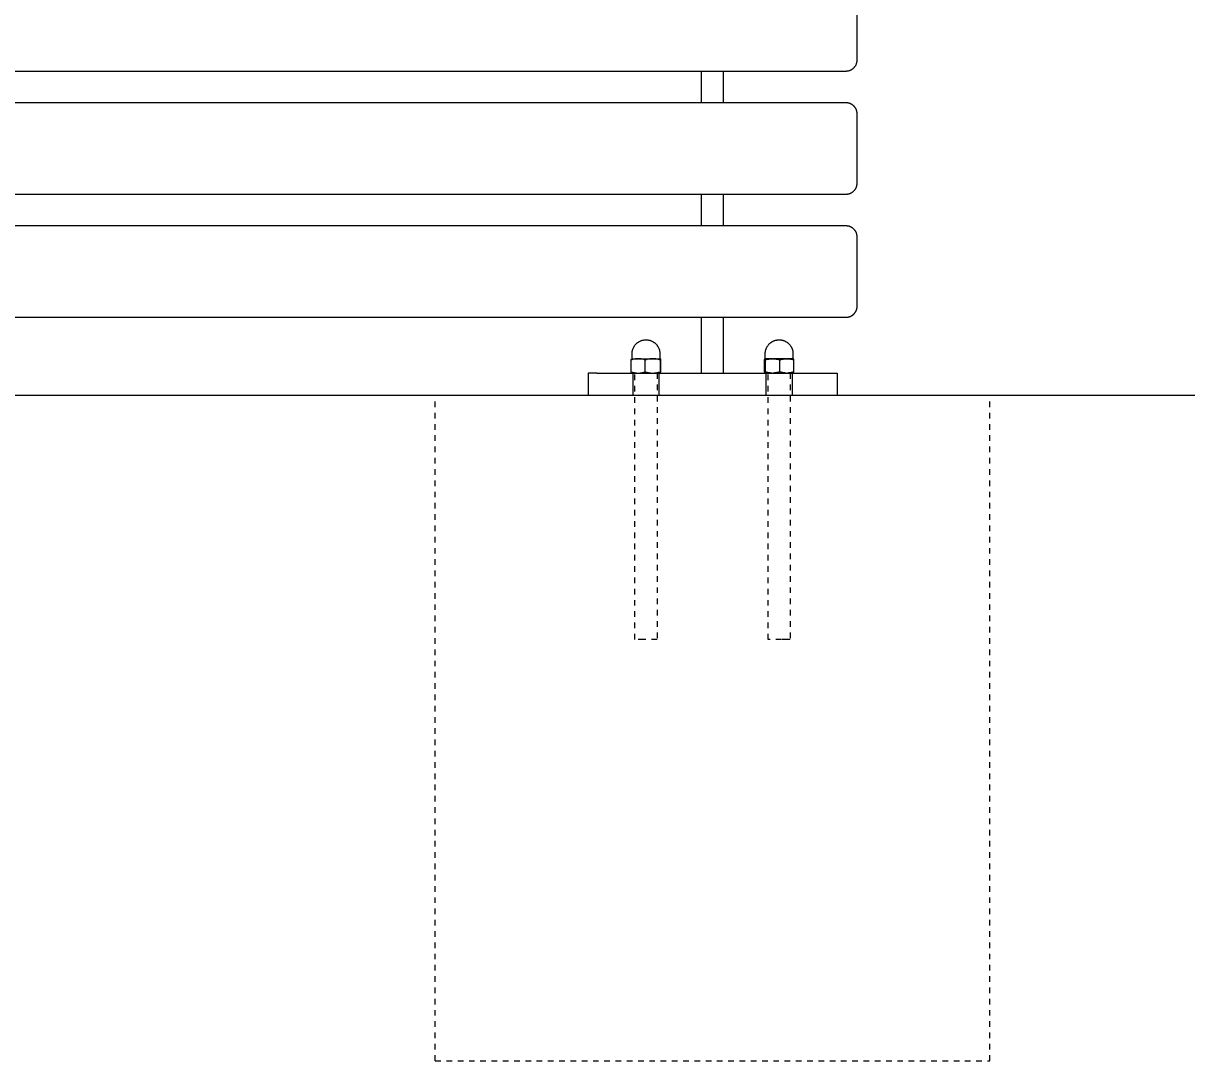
# Model space of a CAD drawing. Header units: inches. Extents: x 1 to 179, y 2 to 121.
# Drawn here: x 67.72 to 88.36, y 91.59 to 110 of the extents above; entities that cross this region are included whole.
import ezdxf

# ---------------------------------------------------------------- set-up
doc = ezdxf.new("R2010")
doc.units = ezdxf.units.IN
doc.linetypes.add('HIDDEN', pattern=[1.905, 1.27, -0.635])
for name, color, linetype, lineweight in [('ZANO_R', 7, 'Continuous', 0), ('ZANO_R_przerywana', 250, 'HIDDEN', 0), ('ZANO_W', 1, 'Continuous', 0)]:
    doc.layers.add(name, color=color, linetype=linetype, lineweight=lineweight)
doc.styles.get("Standard").update_dxf_attribs({"font": 'arial.ttf'})
doc.dimstyles.new('amerykanie', dxfattribs={"dimtxt": 50, "dimasz": 50, "dimexe": 0.5, "dimexo": 0.5, "dimgap": 1, "dimtad": 1, "dimdec": 0, "dimzin": 0, "dimlunit": 5, "dimtxsty": 'Standard', "dimcen": 0.09, "dimclrd": 1, "dimclre": 1, "dimclrt": 1, "dimazin": 0, "dimtfac": 1, "dimtdec": 0, "dimtmove": 0, "dimatfit": 3, "dimfxl": 1, "dimtzin": 0, "dimarcsym": 1})

# ---------------------------------------------------------------- blocks, each defined once
blk = doc.blocks.new('*D413')
at = {"layer": 'ZANO_W', "color": 1, "lineweight": -2}
blk.add_line((152.675, 106.534), (152.91, 108.289), dxfattribs=at)
blk.add_arc((152.254, 103.397), 4.436, 12.9441, 69.4139, dxfattribs=at)
at = {"layer": 'ZANO_W', "color": 1}
for points in [[(153.854, 107.711), (153.773, 107.388), (152.844, 107.793)], [(156.411, 104.372), (156.742, 104.409), (156.689, 103.397)]]:
    blk.add_solid(points, dxfattribs=at)
at = {"layer": 'ZANO_W', "color": 1, "insert": (157.019, 108.634), "char_height": 1.625, "attachment_point": 5}
blk.add_mtext("82%%d21'", dxfattribs=at)

msp = doc.modelspace()

# ---------------------------------------------------------------- linework, layer by layer
at = {"layer": 'ZANO_R'}
for p, q in [((82.50481, 110.43501), (82.50481, 109.34244)), ((82.45183, 109.20808), (82.44716, 109.20325)), ((82.45633, 109.21307), (82.45183, 109.20808)), ((82.46066, 109.21821), (82.45633, 109.21307)), ((82.46481, 109.2235), (82.46066, 109.21821)), ((82.46878, 109.22892), (82.46481, 109.2235)), ((82.47257, 109.23448), (82.46878, 109.22892)), ((82.47616, 109.24016), (82.47257, 109.23448)), ((82.47955, 109.24596), (82.47616, 109.24016)), ((82.48274, 109.25188), (82.47955, 109.24596)), ((82.48573, 109.2579), (82.48274, 109.25188)), ((82.48852, 109.26402), (82.48573, 109.2579)), ((82.49109, 109.27023), (82.48852, 109.26402)), ((82.49345, 109.27652), (82.49109, 109.27023)), ((82.49559, 109.28289), (82.49345, 109.27652)), ((82.49751, 109.28933), (82.49559, 109.28289)), ((82.49922, 109.29584), (82.49751, 109.28933)), ((82.5007, 109.30239), (82.49922, 109.29584)), ((82.50195, 109.309), (82.5007, 109.30239)), ((82.50298, 109.31564), (82.50195, 109.309)), ((82.50378, 109.32231), (82.50298, 109.31564)), ((82.50435, 109.32901), (82.50378, 109.32231)), ((82.5047, 109.33572), (82.50435, 109.32901)), ((82.50481, 109.34244), (82.5047, 109.33572)), ((82.30796, 109.14559), (11.83556, 109.14559)), ((79.74891, 108.59332), (79.74891, 109.14559)), ((80.14261, 108.59332), (80.14261, 109.14559)), ((82.31468, 109.14571), (82.30796, 109.14559)), ((82.3214, 109.14605), (82.31468, 109.14571)), ((82.32809, 109.14662), (82.3214, 109.14605)), ((82.33477, 109.14743), (82.32809, 109.14662)), ((82.34141, 109.14846), (82.33477, 109.14743)), ((82.34801, 109.14971), (82.34141, 109.14846)), ((82.35457, 109.15119), (82.34801, 109.14971)), ((82.36107, 109.15289), (82.35457, 109.15119)), ((82.36751, 109.15482), (82.36107, 109.15289)), ((82.37388, 109.15696), (82.36751, 109.15482)), ((82.38018, 109.15932), (82.37388, 109.15696)), ((82.38639, 109.16189), (82.38018, 109.15932)), ((82.39251, 109.16467), (82.38639, 109.16189)), ((82.39853, 109.16766), (82.39251, 109.16467)), ((82.40444, 109.17086), (82.39853, 109.16766)), ((82.41024, 109.17425), (82.40444, 109.17086)), ((82.41593, 109.17784), (82.41024, 109.17425)), ((82.42148, 109.18162), (82.41593, 109.17784)), ((82.42691, 109.18559), (82.42148, 109.18162)), ((82.43219, 109.18974), (82.42691, 109.18559)), ((82.43733, 109.19407), (82.43219, 109.18974)), ((82.44232, 109.19858), (82.43733, 109.19407)), ((82.44716, 109.20325), (82.44232, 109.19858)), ((11.83556, 108.59332), (82.30796, 108.59332)), ((82.30796, 108.59332), (82.31468, 108.5932)), ((82.31468, 108.5932), (82.3214, 108.59286)), ((82.3214, 108.59286), (82.32809, 108.59228)), ((82.32809, 108.59228), (82.33477, 108.59148)), ((82.33477, 108.59148), (82.34141, 108.59045)), ((82.34141, 108.59045), (82.34801, 108.5892)), ((82.34801, 108.5892), (82.35457, 108.58772)), ((82.35457, 108.58772), (82.36107, 108.58602)), ((82.36107, 108.58602), (82.36751, 108.58409)), ((82.36751, 108.58409), (82.37388, 108.58195)), ((82.37388, 108.58195), (82.38018, 108.57959)), ((82.38018, 108.57959), (82.38639, 108.57702)), ((82.38639, 108.57702), (82.39251, 108.57424)), ((82.39251, 108.57424), (82.39853, 108.57125)), ((82.39853, 108.57125), (82.40444, 108.56805)), ((82.40444, 108.56805), (82.41024, 108.56466)), ((82.41024, 108.56466), (82.41593, 108.56107)), ((82.41593, 108.56107), (82.42148, 108.55729)), ((82.42148, 108.55729), (82.42691, 108.55332)), ((82.42691, 108.55332), (82.43219, 108.54917)), ((82.43219, 108.54917), (82.43733, 108.54483)), ((82.43733, 108.54483), (82.44232, 108.54033)), ((82.44232, 108.54033), (82.44716, 108.53566)), ((82.44716, 108.53566), (82.45183, 108.53083)), ((82.45183, 108.53083), (82.45633, 108.52584)), ((82.45633, 108.52584), (82.46066, 108.5207)), ((82.46066, 108.5207), (82.46481, 108.51541)), ((82.46481, 108.51541), (82.46878, 108.50999)), ((82.46878, 108.50999), (82.47257, 108.50443)), ((82.47257, 108.50443), (82.47616, 108.49875)), ((82.47616, 108.49875), (82.47955, 108.49294)), ((82.47955, 108.49294), (82.48274, 108.48703)), ((82.48274, 108.48703), (82.48573, 108.48101)), ((82.48573, 108.48101), (82.48852, 108.47489)), ((82.48852, 108.47489), (82.49109, 108.46868)), ((82.49109, 108.46868), (82.49345, 108.46239)), ((82.49345, 108.46239), (82.49559, 108.45602)), ((82.49559, 108.45602), (82.49751, 108.44958)), ((82.49751, 108.44958), (82.49922, 108.44307)), ((82.49922, 108.44307), (82.5007, 108.43652)), ((82.5007, 108.43652), (82.50195, 108.42991)), ((82.50195, 108.42991), (82.50298, 108.42327)), ((82.50298, 108.42327), (82.50378, 108.4166)), ((82.50378, 108.4166), (82.50435, 108.4099)), ((82.50435, 108.4099), (82.5047, 108.40319)), ((82.5047, 108.40319), (82.50481, 108.39647)), ((82.50481, 108.39647), (82.50481, 108.24987)), ((82.50481, 108.24987), (82.50481, 107.1573)), ((82.50435, 107.14387), (82.50378, 107.13717)), ((82.5047, 107.15058), (82.50435, 107.14387)), ((82.50481, 107.1573), (82.5047, 107.15058)), ((82.30796, 106.96045), (11.83556, 106.96045)), ((79.74891, 106.40817), (79.74891, 106.96045)), ((80.14261, 106.40817), (80.14261, 106.96045)), ((82.31468, 106.96057), (82.30796, 106.96045)), ((82.3214, 106.96091), (82.31468, 106.96057)), ((82.32809, 106.96148), (82.3214, 106.96091)), ((82.33477, 106.96228), (82.32809, 106.96148)), ((82.34141, 106.96331), (82.33477, 106.96228)), ((82.34801, 106.96457), (82.34141, 106.96331)), ((82.35457, 106.96605), (82.34801, 106.96457)), ((82.36107, 106.96775), (82.35457, 106.96605)), ((82.36751, 106.96967), (82.36107, 106.96775)), ((82.37388, 106.97182), (82.36751, 106.96967)), ((82.38018, 106.97418), (82.37388, 106.97182)), ((82.38639, 106.97675), (82.38018, 106.97418)), ((82.39251, 106.97953), (82.38639, 106.97675)), ((82.39853, 106.98252), (82.39251, 106.97953)), ((82.40444, 106.98571), (82.39853, 106.98252)), ((82.41024, 106.98911), (82.40444, 106.98571)), ((82.41593, 106.9927), (82.41024, 106.98911)), ((82.42148, 106.99648), (82.41593, 106.9927)), ((82.42691, 107.00045), (82.42148, 106.99648)), ((82.43219, 107.0046), (82.42691, 107.00045)), ((82.43733, 107.00893), (82.43219, 107.0046)), ((82.44232, 107.01344), (82.43733, 107.00893)), ((82.44716, 107.01811), (82.44232, 107.01344)), ((82.45183, 107.02294), (82.44716, 107.01811)), ((82.45633, 107.02793), (82.45183, 107.02294)), ((82.46066, 107.03307), (82.45633, 107.02793)), ((82.46481, 107.03836), (82.46066, 107.03307)), ((82.46878, 107.04378), (82.46481, 107.03836)), ((82.47257, 107.04934), (82.46878, 107.04378)), ((82.47616, 107.05502), (82.47257, 107.04934)), ((82.47955, 107.06082), (82.47616, 107.05502)), ((82.48274, 107.06674), (82.47955, 107.06082)), ((82.48573, 107.07276), (82.48274, 107.06674)), ((82.48852, 107.07888), (82.48573, 107.07276)), ((82.49109, 107.08509), (82.48852, 107.07888)), ((82.49345, 107.09138), (82.49109, 107.08509)), ((82.49559, 107.09775), (82.49345, 107.09138)), ((82.49751, 107.10419), (82.49559, 107.09775)), ((82.49922, 107.11069), (82.49751, 107.10419)), ((82.5007, 107.11725), (82.49922, 107.11069)), ((82.50195, 107.12385), (82.5007, 107.11725)), ((82.50298, 107.1305), (82.50195, 107.12385)), ((82.50378, 107.13717), (82.50298, 107.1305)), ((11.83556, 106.40817), (82.30796, 106.40817)), ((82.30796, 106.40817), (82.31468, 106.40806)), ((82.31468, 106.40806), (82.3214, 106.40772)), ((82.3214, 106.40772), (82.32809, 106.40714)), ((82.32809, 106.40714), (82.33477, 106.40634)), ((82.33477, 106.40634), (82.34141, 106.40531)), ((82.34141, 106.40531), (82.34801, 106.40406)), ((82.34801, 106.40406), (82.35457, 106.40258)), ((82.35457, 106.40258), (82.36107, 106.40087)), ((82.36107, 106.40087), (82.36751, 106.39895)), ((82.36751, 106.39895), (82.37388, 106.39681)), ((82.37388, 106.39681), (82.38018, 106.39445)), ((82.38018, 106.39445), (82.38639, 106.39188)), ((82.38639, 106.39188), (82.39251, 106.38909)), ((82.39251, 106.38909), (82.39853, 106.3861)), ((82.39853, 106.3861), (82.40444, 106.38291)), ((82.40444, 106.38291), (82.41024, 106.37952)), ((82.41024, 106.37952), (82.41593, 106.37593)), ((82.41593, 106.37593), (82.42148, 106.37215)), ((82.42148, 106.37215), (82.42691, 106.36818)), ((82.42691, 106.36818), (82.43219, 106.36402)), ((82.43219, 106.36402), (82.43733, 106.35969)), ((82.43733, 106.35969), (82.44232, 106.35519)), ((82.44232, 106.35519), (82.44716, 106.35052)), ((82.44716, 106.35052), (82.45183, 106.34569)), ((82.45183, 106.34569), (82.45633, 106.3407)), ((82.45633, 106.3407), (82.46066, 106.33555)), ((82.46066, 106.33555), (82.46481, 106.33027)), ((82.46481, 106.33027), (82.46878, 106.32484)), ((82.46878, 106.32484), (82.47257, 106.31929)), ((82.47257, 106.31929), (82.47616, 106.3136)), ((82.47616, 106.3136), (82.47955, 106.3078)), ((82.47955, 106.3078), (82.48274, 106.30189)), ((82.48274, 106.30189), (82.48573, 106.29587)), ((82.48573, 106.29587), (82.48852, 106.28975)), ((82.48852, 106.28975), (82.49109, 106.28354)), ((82.49109, 106.28354), (82.49345, 106.27725)), ((82.49345, 106.27725), (82.49559, 106.27087)), ((82.49559, 106.27087), (82.49751, 106.26443)), ((82.49751, 106.26443), (82.49922, 106.25793)), ((82.49922, 106.25793), (82.5007, 106.25137)), ((82.5007, 106.25137), (82.50195, 106.24477)), ((82.50195, 106.24477), (82.50298, 106.23813)), ((82.50298, 106.23813), (82.50378, 106.23146)), ((82.50378, 106.23146), (82.50435, 106.22476)), ((82.50435, 106.22476), (82.5047, 106.21805)), ((82.5047, 106.21805), (82.50481, 106.21132)), ((82.50481, 106.21132), (82.50481, 106.06473)), ((82.50481, 106.06473), (82.50481, 104.97216)), ((82.47955, 104.87568), (82.47616, 104.86988)), ((82.48274, 104.8816), (82.47955, 104.87568)), ((82.48573, 104.88762), (82.48274, 104.8816)), ((82.48852, 104.89373), (82.48573, 104.88762)), ((82.49109, 104.89994), (82.48852, 104.89373)), ((82.49345, 104.90624), (82.49109, 104.89994)), ((82.49559, 104.91261), (82.49345, 104.90624)), ((82.49751, 104.91905), (82.49559, 104.91261)), ((82.49922, 104.92555), (82.49751, 104.91905)), ((82.5007, 104.93211), (82.49922, 104.92555)), ((82.50195, 104.93871), (82.5007, 104.93211)), ((82.50298, 104.94535), (82.50195, 104.93871)), ((82.50378, 104.95203), (82.50298, 104.94535)), ((82.50435, 104.95873), (82.50378, 104.95203)), ((82.5047, 104.96544), (82.50435, 104.95873)), ((82.50481, 104.97216), (82.5047, 104.96544)), ((82.30796, 104.77531), (11.83556, 104.77531)), ((79.74891, 103.79041), (79.74891, 104.77531)), ((80.14261, 103.79041), (80.14261, 104.77531)), ((82.31468, 104.77542), (82.30796, 104.77531)), ((82.3214, 104.77577), (82.31468, 104.77542)), ((82.32809, 104.77634), (82.3214, 104.77577)), ((82.33477, 104.77714), (82.32809, 104.77634)), ((82.34141, 104.77817), (82.33477, 104.77714)), ((82.34801, 104.77943), (82.34141, 104.77817)), ((82.35457, 104.78091), (82.34801, 104.77943)), ((82.36107, 104.78261), (82.35457, 104.78091)), ((82.36751, 104.78453), (82.36107, 104.78261)), ((82.37388, 104.78668), (82.36751, 104.78453)), ((82.38018, 104.78903), (82.37388, 104.78668)), ((82.38639, 104.79161), (82.38018, 104.78903)), ((82.39251, 104.79439), (82.38639, 104.79161)), ((82.39853, 104.79738), (82.39251, 104.79439)), ((82.40444, 104.80057), (82.39853, 104.79738)), ((82.41024, 104.80397), (82.40444, 104.80057)), ((82.41593, 104.80756), (82.41024, 104.80397)), ((82.42148, 104.81134), (82.41593, 104.80756)), ((82.42691, 104.81531), (82.42148, 104.81134)), ((82.43219, 104.81946), (82.42691, 104.81531)), ((82.43733, 104.82379), (82.43219, 104.81946)), ((82.44232, 104.82829), (82.43733, 104.82379)), ((82.44716, 104.83297), (82.44232, 104.82829)), ((82.45183, 104.8378), (82.44716, 104.83297)), ((82.45633, 104.84279), (82.45183, 104.8378)), ((82.46066, 104.84793), (82.45633, 104.84279)), ((82.46481, 104.85322), (82.46066, 104.84793)), ((82.46878, 104.85864), (82.46481, 104.85322)), ((82.47257, 104.8642), (82.46878, 104.85864)), ((82.47616, 104.86988), (82.47257, 104.8642)), ((78.54618, 104.2479), (78.55018, 104.25529)), ((78.55018, 104.25529), (78.55442, 104.26254)), ((78.55442, 104.26254), (78.55891, 104.26965)), ((78.55891, 104.26965), (78.56363, 104.27659)), ((78.56363, 104.27659), (78.56859, 104.28337)), ((78.56859, 104.28337), (78.57378, 104.28998)), ((78.57378, 104.28998), (78.5792, 104.29641)), ((78.5792, 104.29641), (78.58483, 104.30264)), ((78.58483, 104.30264), (78.59067, 104.30869)), ((78.59067, 104.30869), (78.59671, 104.31453)), ((78.59671, 104.31453), (78.60295, 104.32015)), ((78.60295, 104.32015), (78.60937, 104.32557)), ((78.60937, 104.32557), (78.61598, 104.33076)), ((78.61598, 104.33076), (78.62276, 104.33572)), ((78.62276, 104.33572), (78.6297, 104.34045)), ((78.6297, 104.34045), (78.63681, 104.34493)), ((78.63681, 104.34493), (78.64406, 104.34918)), ((78.64406, 104.34918), (78.65145, 104.35317)), ((78.65145, 104.35317), (78.65898, 104.35691)), ((78.65898, 104.35691), (78.66663, 104.36039)), ((78.66663, 104.36039), (78.67439, 104.3636)), ((78.67439, 104.3636), (78.68226, 104.36655)), ((78.68226, 104.36655), (78.69022, 104.36923)), ((78.69022, 104.36923), (78.69827, 104.37163)), ((78.69827, 104.37163), (78.7064, 104.37376)), ((78.7064, 104.37376), (78.7146, 104.37561)), ((78.7146, 104.37561), (78.72285, 104.37718)), ((78.72285, 104.37718), (78.73115, 104.37846)), ((78.73115, 104.37846), (78.7395, 104.37947)), ((78.7395, 104.37947), (78.74787, 104.38018)), ((78.74787, 104.38018), (78.75626, 104.38061)), ((78.75626, 104.38061), (78.76466, 104.38076)), ((78.76466, 104.38076), (78.77306, 104.38061)), ((78.77306, 104.38061), (78.78145, 104.38018)), ((78.78145, 104.38018), (78.78982, 104.37947)), ((78.78982, 104.37947), (78.79816, 104.37846)), ((78.79816, 104.37846), (78.80647, 104.37718)), ((78.80647, 104.37718), (78.81472, 104.37561)), ((78.81472, 104.37561), (78.82292, 104.37376)), ((78.82292, 104.37376), (78.83105, 104.37163)), ((78.83105, 104.37163), (78.8391, 104.36923)), ((78.8391, 104.36923), (78.84706, 104.36655)), ((78.84706, 104.36655), (78.85493, 104.3636)), ((78.85493, 104.3636), (78.86269, 104.36039)), ((78.86269, 104.36039), (78.87034, 104.35691)), ((78.87034, 104.35691), (78.87786, 104.35317)), ((78.87786, 104.35317), (78.88526, 104.34918)), ((78.88526, 104.34918), (78.89251, 104.34493)), ((78.89251, 104.34493), (78.89961, 104.34045)), ((78.89961, 104.34045), (78.90656, 104.33572)), ((78.90656, 104.33572), (78.91334, 104.33076)), ((78.91334, 104.33076), (78.91995, 104.32557)), ((78.91995, 104.32557), (78.92637, 104.32015)), ((78.92637, 104.32015), (78.93261, 104.31453)), ((78.93261, 104.31453), (78.93865, 104.30869)), ((78.93865, 104.30869), (78.94449, 104.30264)), ((78.94449, 104.30264), (78.95012, 104.29641)), ((78.95012, 104.29641), (78.95553, 104.28998)), ((78.95553, 104.28998), (78.96072, 104.28337)), ((78.96072, 104.28337), (78.96568, 104.27659)), ((78.96568, 104.27659), (78.97041, 104.26965)), ((78.97041, 104.26965), (78.9749, 104.26254)), ((78.9749, 104.26254), (78.97914, 104.25529)), ((78.97914, 104.25529), (78.98313, 104.2479)), ((80.90839, 104.2479), (80.91238, 104.25529)), ((80.91238, 104.25529), (80.91662, 104.26254)), ((80.91662, 104.26254), (80.92111, 104.26965)), ((80.92111, 104.26965), (80.92584, 104.27659)), ((80.92584, 104.27659), (80.9308, 104.28337)), ((80.9308, 104.28337), (80.93599, 104.28998)), ((80.93599, 104.28998), (80.9414, 104.29641)), ((80.9414, 104.29641), (80.94703, 104.30264)), ((80.94703, 104.30264), (80.95287, 104.30869)), ((80.95287, 104.30869), (80.95891, 104.31453)), ((80.95891, 104.31453), (80.96515, 104.32015)), ((80.96515, 104.32015), (80.97157, 104.32557)), ((80.97157, 104.32557), (80.97818, 104.33076)), ((80.97818, 104.33076), (80.98496, 104.33572)), ((80.98496, 104.33572), (80.99191, 104.34045)), ((80.99191, 104.34045), (80.99901, 104.34493)), ((80.99901, 104.34493), (81.00626, 104.34918)), ((81.00626, 104.34918), (81.01366, 104.35317)), ((81.01366, 104.35317), (81.02118, 104.35691)), ((81.02118, 104.35691), (81.02883, 104.36039)), ((81.02883, 104.36039), (81.03659, 104.3636)), ((81.03659, 104.3636), (81.04446, 104.36655)), ((81.04446, 104.36655), (81.05242, 104.36923)), ((81.05242, 104.36923), (81.06047, 104.37163)), ((81.06047, 104.37163), (81.0686, 104.37376)), ((81.0686, 104.37376), (81.0768, 104.37561)), ((81.0768, 104.37561), (81.08505, 104.37718)), ((81.08505, 104.37718), (81.09336, 104.37846)), ((81.09336, 104.37846), (81.1017, 104.37947)), ((81.1017, 104.37947), (81.11007, 104.38018)), ((81.11007, 104.38018), (81.11846, 104.38061)), ((81.11846, 104.38061), (81.12686, 104.38076)), ((81.12686, 104.38076), (81.13526, 104.38061)), ((81.13526, 104.38061), (81.14365, 104.38018)), ((81.14365, 104.38018), (81.15203, 104.37947)), ((81.15203, 104.37947), (81.16037, 104.37846)), ((81.16037, 104.37846), (81.16867, 104.37718)), ((81.16867, 104.37718), (81.17692, 104.37561)), ((81.17692, 104.37561), (81.18512, 104.37376)), ((81.18512, 104.37376), (81.19325, 104.37163)), ((81.19325, 104.37163), (81.2013, 104.36923)), ((81.2013, 104.36923), (81.20926, 104.36655)), ((81.20926, 104.36655), (81.21713, 104.3636)), ((81.21713, 104.3636), (81.22489, 104.36039)), ((81.22489, 104.36039), (81.23254, 104.35691)), ((81.23254, 104.35691), (81.24007, 104.35317)), ((81.24007, 104.35317), (81.24746, 104.34918)), ((81.24746, 104.34918), (81.25471, 104.34493)), ((81.25471, 104.34493), (81.26182, 104.34045)), ((81.26182, 104.34045), (81.26876, 104.33572)), ((81.26876, 104.33572), (81.27554, 104.33076)), ((81.27554, 104.33076), (81.28215, 104.32557)), ((81.28215, 104.32557), (81.28858, 104.32015)), ((81.28858, 104.32015), (81.29481, 104.31453)), ((81.29481, 104.31453), (81.30085, 104.30869)), ((81.30085, 104.30869), (81.30669, 104.30264)), ((81.30669, 104.30264), (81.31232, 104.29641)), ((81.31232, 104.29641), (81.31774, 104.28998)), ((81.31774, 104.28998), (81.32293, 104.28337)), ((81.32293, 104.28337), (81.32789, 104.27659)), ((81.32789, 104.27659), (81.33262, 104.26965)), ((81.33262, 104.26965), (81.3371, 104.26254)), ((81.3371, 104.26254), (81.34135, 104.25529)), ((81.34135, 104.25529), (81.34534, 104.2479)), ((78.50306, 104.02325), (78.50858, 104.04601)), ((78.50858, 104.04601), (78.50875, 104.04611)), ((78.50876, 104.04611), (78.50875, 104.04611)), ((78.50875, 104.04611), (78.50875, 104.04611)), ((78.50875, 104.04611), (78.50876, 104.04611)), ((78.50876, 104.04611), (78.50881, 104.04611)), ((78.50881, 104.04611), (78.50909, 104.04611)), ((78.50909, 104.04611), (78.51035, 104.04611)), ((78.51035, 104.04611), (78.51576, 104.04611)), ((78.51403, 104.04614), (78.5186, 104.05084)), ((78.51576, 104.04611), (78.53831, 104.04611)), ((78.5186, 104.13469), (78.51874, 104.14309)), ((78.5186, 104.05084), (78.5186, 104.13469)), ((78.51874, 104.14309), (78.51917, 104.15149)), ((78.51917, 104.15149), (78.51989, 104.15986)), ((78.51989, 104.15986), (78.52089, 104.1682)), ((78.52089, 104.1682), (78.52217, 104.1765)), ((78.52217, 104.1765), (78.52374, 104.18476)), ((78.52374, 104.18476), (78.52559, 104.19295)), ((78.52559, 104.19295), (78.52772, 104.20108)), ((78.52772, 104.20108), (78.53013, 104.20913)), ((78.53013, 104.20913), (78.5328, 104.2171)), ((78.5328, 104.2171), (78.53575, 104.22496)), ((78.53575, 104.22496), (78.53897, 104.23273)), ((78.53831, 104.04611), (78.62193, 104.04611)), ((78.53897, 104.23273), (78.54245, 104.24037)), ((78.54245, 104.24037), (78.54618, 104.2479)), ((78.60248, 104.0449), (78.58979, 104.04365)), ((78.61521, 104.04572), (78.60248, 104.0449)), ((78.62796, 104.04611), (78.61521, 104.04572)), ((78.64071, 104.04571), (78.62796, 104.04611)), ((78.63245, 104.04611), (78.87903, 104.04611)), ((78.65344, 104.04489), (78.64071, 104.04571)), ((78.66613, 104.04365), (78.65344, 104.04489)), ((78.85702, 104.0449), (78.84375, 104.04366)), ((78.87033, 104.04572), (78.85702, 104.0449)), ((78.88366, 104.04611), (78.87033, 104.04572)), ((78.89699, 104.04572), (78.88366, 104.04611)), ((78.88746, 104.04611), (79.02018, 104.04611)), ((78.9103, 104.0449), (78.89699, 104.04572)), ((78.92358, 104.04366), (78.9103, 104.0449)), ((78.98313, 104.2479), (78.98687, 104.24037)), ((78.98687, 104.24037), (78.99035, 104.23273)), ((78.99035, 104.23273), (78.99357, 104.22496)), ((78.99357, 104.22496), (78.99651, 104.2171)), ((78.99651, 104.2171), (78.99919, 104.20913)), ((78.99919, 104.20913), (79.0016, 104.20108)), ((79.0016, 104.20108), (79.00373, 104.19295)), ((79.00373, 104.19295), (79.00557, 104.18476)), ((79.00557, 104.18476), (79.00714, 104.1765)), ((79.00714, 104.1765), (79.00843, 104.1682)), ((79.00843, 104.1682), (79.00943, 104.15986)), ((79.00943, 104.15986), (79.01015, 104.15149)), ((79.01015, 104.15149), (79.01058, 104.14309)), ((79.01058, 104.14309), (79.01072, 104.13469)), ((79.01072, 104.13469), (79.01072, 104.05084)), ((79.01072, 104.05084), (79.01072, 104.05067)), ((79.01072, 104.05067), (79.01073, 104.05051)), ((79.01073, 104.05051), (79.01075, 104.05035)), ((79.01075, 104.05035), (79.01077, 104.05018)), ((79.01077, 104.05018), (79.01079, 104.05002)), ((79.01079, 104.05002), (79.01082, 104.04986)), ((79.01082, 104.04986), (79.01086, 104.0497)), ((79.01086, 104.0497), (79.0109, 104.04955)), ((79.0109, 104.04955), (79.01095, 104.04939)), ((79.01095, 104.04939), (79.011, 104.04924)), ((79.011, 104.04924), (79.01106, 104.04908)), ((79.01106, 104.04908), (79.01112, 104.04893)), ((79.01112, 104.04893), (79.01119, 104.04878)), ((79.01119, 104.04878), (79.01126, 104.04864)), ((79.01126, 104.04864), (79.01134, 104.0485)), ((79.01134, 104.0485), (79.01142, 104.04836)), ((79.01142, 104.04836), (79.01151, 104.04822)), ((79.01151, 104.04822), (79.01161, 104.04808)), ((79.01161, 104.04808), (79.0117, 104.04795)), ((79.0117, 104.04795), (79.01181, 104.04782)), ((79.01181, 104.04782), (79.01191, 104.0477)), ((79.01191, 104.0477), (79.01202, 104.04758)), ((79.01202, 104.04758), (79.01214, 104.04746)), ((79.01214, 104.04746), (79.01225, 104.04735)), ((79.01225, 104.04735), (79.01238, 104.04724)), ((79.01238, 104.04724), (79.0125, 104.04714)), ((79.0125, 104.04714), (79.01263, 104.04704)), ((79.01263, 104.04704), (79.01276, 104.04695)), ((79.01276, 104.04695), (79.0129, 104.04686)), ((79.0129, 104.04686), (79.01304, 104.04677)), ((79.01304, 104.04677), (79.01318, 104.04669)), ((79.01318, 104.04669), (79.01333, 104.04661)), ((79.01333, 104.04661), (79.01347, 104.04654)), ((79.01347, 104.04654), (79.01362, 104.04648)), ((79.01362, 104.04648), (79.01377, 104.04642)), ((79.01377, 104.04642), (79.01393, 104.04636)), ((79.01393, 104.04636), (79.01408, 104.04631)), ((79.01408, 104.04631), (79.01424, 104.04627)), ((79.01424, 104.04627), (79.0144, 104.04623)), ((79.0144, 104.04623), (79.01456, 104.0462)), ((79.02036, 104.04611), (79.01446, 104.02325)), ((79.02626, 104.02325), (79.02036, 104.04611)), ((80.86526, 104.02325), (80.87116, 104.04611)), ((80.87116, 104.04611), (80.87706, 104.02325)), ((81.00406, 104.04611), (80.87134, 104.04611)), ((80.87663, 104.04618), (80.87678, 104.0462)), ((80.87678, 104.0462), (80.87694, 104.04622)), ((80.87694, 104.04622), (80.8771, 104.04625)), ((80.8771, 104.04625), (80.87725, 104.04629)), ((80.87725, 104.04629), (80.87741, 104.04633)), ((80.87741, 104.04633), (80.87756, 104.04638)), ((80.87756, 104.04638), (80.87771, 104.04643)), ((80.87771, 104.04643), (80.87786, 104.04648)), ((80.87786, 104.04648), (80.87801, 104.04654)), ((80.87801, 104.04654), (80.87815, 104.04661)), ((80.87815, 104.04661), (80.8783, 104.04668)), ((80.8783, 104.04668), (80.87844, 104.04676)), ((80.87844, 104.04676), (80.87857, 104.04684)), ((80.87857, 104.04684), (80.87871, 104.04692)), ((80.87871, 104.04692), (80.87884, 104.04701)), ((80.87884, 104.04701), (80.87897, 104.04711)), ((80.87897, 104.04711), (80.87909, 104.04721)), ((80.87909, 104.04721), (80.87921, 104.04731)), ((80.87921, 104.04731), (80.87933, 104.04742)), ((80.87933, 104.04742), (80.87945, 104.04753)), ((80.87945, 104.04753), (80.87956, 104.04764)), ((80.87956, 104.04764), (80.87966, 104.04776)), ((80.87966, 104.04776), (80.87977, 104.04789)), ((80.87977, 104.04789), (80.87986, 104.04801)), ((80.87986, 104.04801), (80.87996, 104.04814)), ((80.87996, 104.04814), (80.88005, 104.04827)), ((80.88005, 104.04827), (80.88013, 104.04841)), ((80.88013, 104.04841), (80.88021, 104.04854)), ((80.88021, 104.04854), (80.88029, 104.04869)), ((80.88029, 104.04869), (80.88036, 104.04883)), ((80.88036, 104.04883), (80.88042, 104.04897)), ((80.88042, 104.04897), (80.88048, 104.04912)), ((80.88048, 104.04912), (80.88054, 104.04927)), ((80.88054, 104.04927), (80.88059, 104.04942)), ((80.88059, 104.04942), (80.88063, 104.04958)), ((80.88063, 104.04958), (80.88067, 104.04973)), ((80.88067, 104.04973), (80.88071, 104.04989)), ((80.88071, 104.04989), (80.88074, 104.05004)), ((80.88074, 104.05004), (80.88076, 104.0502)), ((80.88076, 104.0502), (80.88078, 104.05036)), ((80.88078, 104.05036), (80.88079, 104.05052)), ((80.88079, 104.05052), (80.8808, 104.05068)), ((80.8808, 104.13469), (80.88094, 104.14309)), ((80.8808, 104.05084), (80.8808, 104.13469)), ((80.8808, 104.05068), (80.8808, 104.05084)), ((80.88094, 104.14309), (80.88137, 104.15149)), ((80.88137, 104.15149), (80.88209, 104.15986)), ((80.88209, 104.15986), (80.88309, 104.1682)), ((80.88309, 104.1682), (80.88438, 104.1765)), ((80.88438, 104.1765), (80.88595, 104.18476)), ((80.88595, 104.18476), (80.8878, 104.19295)), ((80.8878, 104.19295), (80.88992, 104.20108)), ((80.88992, 104.20108), (80.89233, 104.20913)), ((80.89233, 104.20913), (80.89501, 104.2171)), ((80.89501, 104.2171), (80.89795, 104.22496)), ((80.89795, 104.22496), (80.90117, 104.23273)), ((80.90117, 104.23273), (80.90465, 104.24037)), ((80.90465, 104.24037), (80.90839, 104.2479)), ((80.96795, 104.04366), (80.98122, 104.0449)), ((80.98122, 104.0449), (80.99453, 104.04572)), ((80.99453, 104.04572), (81.00786, 104.04611)), ((81.00786, 104.04611), (81.02119, 104.04572)), ((81.25907, 104.04611), (81.01249, 104.04611)), ((81.02119, 104.04572), (81.0345, 104.0449)), ((81.0345, 104.0449), (81.04777, 104.04366)), ((81.22539, 104.04365), (81.23808, 104.04489)), ((81.23808, 104.04489), (81.25081, 104.04571)), ((81.25081, 104.04571), (81.26356, 104.04611)), ((81.26356, 104.04611), (81.27631, 104.04572)), ((81.35321, 104.04611), (81.26959, 104.04611)), ((81.27631, 104.04572), (81.28904, 104.0449)), ((81.28904, 104.0449), (81.30174, 104.04365)), ((81.34534, 104.2479), (81.34908, 104.24037)), ((81.34908, 104.24037), (81.35255, 104.23273)), ((81.35255, 104.23273), (81.35577, 104.22496)), ((81.37576, 104.04611), (81.35321, 104.04611)), ((81.35577, 104.22496), (81.35872, 104.2171)), ((81.35872, 104.2171), (81.3614, 104.20913)), ((81.3614, 104.20913), (81.3638, 104.20108)), ((81.3638, 104.20108), (81.36593, 104.19295)), ((81.36593, 104.19295), (81.36778, 104.18476)), ((81.36778, 104.18476), (81.36935, 104.1765)), ((81.36935, 104.1765), (81.37063, 104.1682)), ((81.37063, 104.1682), (81.37163, 104.15986)), ((81.37163, 104.15986), (81.37235, 104.15149)), ((81.37235, 104.15149), (81.37278, 104.14309)), ((81.37278, 104.14309), (81.37292, 104.13469)), ((81.37292, 104.13469), (81.37292, 104.05084)), ((81.37292, 104.05084), (81.37293, 104.05068)), ((81.37293, 104.05068), (81.37293, 104.05052)), ((81.37293, 104.05052), (81.37295, 104.05036)), ((81.37295, 104.05036), (81.37297, 104.0502)), ((81.37297, 104.0502), (81.37299, 104.05004)), ((81.37299, 104.05004), (81.37302, 104.04989)), ((81.37302, 104.04989), (81.37305, 104.04973)), ((81.37305, 104.04973), (81.37309, 104.04958)), ((81.37309, 104.04958), (81.37314, 104.04942)), ((81.37314, 104.04942), (81.37319, 104.04927)), ((81.37319, 104.04927), (81.37324, 104.04912)), ((81.37324, 104.04912), (81.3733, 104.04897)), ((81.3733, 104.04897), (81.37337, 104.04883)), ((81.37337, 104.04883), (81.37344, 104.04869)), ((81.37344, 104.04869), (81.37351, 104.04855)), ((81.37351, 104.04855), (81.37359, 104.04841)), ((81.37359, 104.04841), (81.37368, 104.04827)), ((81.37368, 104.04827), (81.37377, 104.04814)), ((81.37377, 104.04814), (81.37386, 104.04801)), ((81.37386, 104.04801), (81.37396, 104.04789)), ((81.37396, 104.04789), (81.37406, 104.04776)), ((81.37406, 104.04776), (81.37417, 104.04764)), ((81.37417, 104.04764), (81.37428, 104.04753)), ((81.37428, 104.04753), (81.37439, 104.04742)), ((81.37439, 104.04742), (81.37451, 104.04731)), ((81.37451, 104.04731), (81.37463, 104.04721)), ((81.37463, 104.04721), (81.37476, 104.04711)), ((81.37476, 104.04711), (81.37489, 104.04701)), ((81.37489, 104.04701), (81.37502, 104.04692)), ((81.37502, 104.04692), (81.37515, 104.04684)), ((81.37515, 104.04684), (81.37529, 104.04676)), ((81.37529, 104.04676), (81.37543, 104.04668)), ((81.37543, 104.04668), (81.37557, 104.04661)), ((81.37557, 104.04661), (81.37572, 104.04654)), ((81.37572, 104.04654), (81.37586, 104.04648)), ((81.38117, 104.04611), (81.37576, 104.04611)), ((81.37586, 104.04648), (81.37601, 104.04643)), ((81.37601, 104.04643), (81.37616, 104.04638)), ((81.37616, 104.04638), (81.37632, 104.04633)), ((81.37632, 104.04633), (81.37647, 104.04629)), ((81.37647, 104.04629), (81.37663, 104.04625)), ((81.37663, 104.04625), (81.37678, 104.04622)), ((81.37678, 104.04622), (81.37694, 104.0462)), ((81.37694, 104.0462), (81.3771, 104.04618)), ((81.38243, 104.04611), (81.38117, 104.04611)), ((81.38271, 104.04611), (81.38243, 104.04611)), ((81.38276, 104.04611), (81.38271, 104.04611)), ((81.38276, 104.04611), (81.38277, 104.04611)), ((81.38277, 104.04611), (81.38276, 104.04611)), ((81.38277, 104.04611), (81.38294, 104.04601)), ((81.38277, 104.04611), (81.38277, 104.04611)), ((81.38846, 104.02325), (81.38294, 104.04601)), ((78.51512, 104.0274), (78.50306, 104.02325)), ((78.50306, 103.81306), (78.50306, 104.02325)), ((78.52732, 104.03114), (78.51512, 104.0274)), ((78.53963, 104.03447), (78.52732, 104.03114)), ((78.55205, 104.0374), (78.53963, 104.03447)), ((78.56455, 104.0399), (78.55205, 104.0374)), ((78.57714, 104.04199), (78.56455, 104.0399)), ((78.58979, 104.04365), (78.57714, 104.04199)), ((78.67878, 104.04198), (78.66613, 104.04365)), ((78.69136, 104.0399), (78.67878, 104.04198)), ((78.70387, 104.03739), (78.69136, 104.0399)), ((78.71629, 104.03447), (78.70387, 104.03739)), ((78.7286, 104.03114), (78.71629, 104.03447)), ((78.7408, 104.0274), (78.7286, 104.03114)), ((78.75286, 104.02325), (78.7408, 104.0274)), ((78.76553, 104.02741), (78.75286, 104.02325)), ((78.75286, 103.81306), (78.75286, 104.02325)), ((78.77833, 104.03115), (78.76553, 104.02741)), ((78.79124, 104.03449), (78.77833, 104.03115)), ((78.80425, 104.03741), (78.79124, 104.03449)), ((78.81735, 104.03991), (78.80425, 104.03741)), ((78.83052, 104.042), (78.81735, 104.03991)), ((78.84375, 104.04366), (78.83052, 104.042)), ((78.93681, 104.042), (78.92358, 104.04366)), ((78.94998, 104.03991), (78.93681, 104.042)), ((78.96307, 104.03741), (78.94998, 104.03991)), ((78.97608, 104.03449), (78.96307, 104.03741)), ((78.98899, 104.03115), (78.97608, 104.03449)), ((79.00179, 104.02741), (78.98899, 104.03115)), ((79.01446, 104.02325), (79.00179, 104.02741)), ((79.01446, 104.02325), (79.01446, 103.81306)), ((79.02626, 103.81306), (79.02626, 104.02325)), ((80.86526, 103.81306), (80.86526, 104.02325)), ((80.87706, 104.02325), (80.88973, 104.02741)), ((80.87706, 104.02325), (80.87706, 103.81306)), ((80.88973, 104.02741), (80.90253, 104.03115)), ((80.90253, 104.03115), (80.91544, 104.03449)), ((80.91544, 104.03449), (80.92845, 104.03741)), ((80.92845, 104.03741), (80.94155, 104.03991)), ((80.94155, 104.03991), (80.95472, 104.042)), ((80.95472, 104.042), (80.96795, 104.04366)), ((81.04777, 104.04366), (81.061, 104.042)), ((81.061, 104.042), (81.07417, 104.03991)), ((81.07417, 104.03991), (81.08727, 104.03741)), ((81.08727, 104.03741), (81.10028, 104.03449)), ((81.10028, 104.03449), (81.11319, 104.03115)), ((81.11319, 104.03115), (81.12599, 104.02741)), ((81.12599, 104.02741), (81.13866, 104.02325)), ((81.13866, 104.02325), (81.15072, 104.0274)), ((81.13866, 103.81306), (81.13866, 104.02325)), ((81.15072, 104.0274), (81.16292, 104.03114)), ((81.16292, 104.03114), (81.17523, 104.03447)), ((81.17523, 104.03447), (81.18765, 104.03739)), ((81.18765, 104.03739), (81.20016, 104.0399)), ((81.20016, 104.0399), (81.21274, 104.04198)), ((81.21274, 104.04198), (81.22539, 104.04365)), ((81.30174, 104.04365), (81.31438, 104.04199)), ((81.31438, 104.04199), (81.32697, 104.0399)), ((81.32697, 104.0399), (81.33947, 104.0374)), ((81.33947, 104.0374), (81.35189, 104.03447)), ((81.35189, 104.03447), (81.3642, 104.03114)), ((81.3642, 104.03114), (81.3764, 104.0274)), ((81.3764, 104.0274), (81.38846, 104.02325)), ((81.38846, 103.81306), (81.38846, 104.02325)), ((77.73723, 103.79041), (77.73723, 103.39671)), ((77.89471, 103.79041), (77.73723, 103.79041)), ((77.89471, 103.79041), (81.99681, 103.79041)), ((78.50306, 103.81306), (78.51528, 103.8089)), ((78.50842, 103.79041), (78.50306, 103.81306)), ((78.51528, 103.8089), (78.52763, 103.80514)), ((78.52763, 103.80514), (78.5401, 103.80178)), ((78.52844, 103.79041), (78.52844, 103.39671)), ((78.5401, 103.80178), (78.55268, 103.79884)), ((78.55268, 103.79884), (78.56534, 103.79632)), ((78.56534, 103.79632), (78.57808, 103.79421)), ((78.57808, 103.79421), (78.59088, 103.79252)), ((78.59088, 103.79252), (78.60373, 103.79125)), ((78.60373, 103.79125), (78.61661, 103.79041)), ((78.6392, 103.79041), (78.6521, 103.79125)), ((78.6521, 103.79125), (78.66496, 103.79252)), ((78.66496, 103.79252), (78.67778, 103.7942)), ((78.67778, 103.7942), (78.69053, 103.79631)), ((78.69053, 103.79631), (78.7032, 103.79884)), ((78.7032, 103.79884), (78.71578, 103.80178)), ((78.71578, 103.80178), (78.72826, 103.80513)), ((78.72826, 103.80513), (78.74063, 103.80889)), ((78.74063, 103.80889), (78.75286, 103.81306)), ((78.75286, 103.81306), (78.76569, 103.80889)), ((78.76569, 103.80889), (78.77865, 103.80513)), ((78.77865, 103.80513), (78.79172, 103.80177)), ((78.79172, 103.80177), (78.8049, 103.79883)), ((78.8049, 103.79883), (78.81815, 103.7963)), ((78.81815, 103.7963), (78.83148, 103.7942)), ((78.83148, 103.7942), (78.84487, 103.79251)), ((78.84487, 103.79251), (78.85831, 103.79125)), ((78.85831, 103.79125), (78.87177, 103.79041)), ((78.89557, 103.79041), (78.90904, 103.79125)), ((78.90904, 103.79125), (78.92247, 103.79251)), ((78.92247, 103.79251), (78.93586, 103.7942)), ((78.93586, 103.7942), (78.94918, 103.79631)), ((78.94918, 103.79631), (78.96244, 103.79883)), ((78.96244, 103.79883), (78.97561, 103.80177)), ((78.97561, 103.80177), (78.98867, 103.80513)), ((78.98867, 103.80513), (79.00163, 103.80889)), ((79.00088, 103.39671), (79.00088, 103.79041)), ((79.00163, 103.80889), (79.01446, 103.81306)), ((79.01446, 103.81306), (79.01982, 103.79041)), ((79.0209, 103.79041), (79.02626, 103.81306)), ((80.87062, 103.79041), (80.86526, 103.81306)), ((80.87706, 103.81306), (80.8717, 103.79041)), ((80.88989, 103.80889), (80.87706, 103.81306)), ((80.90285, 103.80513), (80.88989, 103.80889)), ((80.89064, 103.79041), (80.89064, 103.39671)), ((80.91592, 103.80177), (80.90285, 103.80513)), ((80.92908, 103.79883), (80.91592, 103.80177)), ((80.94234, 103.79631), (80.92908, 103.79883)), ((80.95566, 103.7942), (80.94234, 103.79631)), ((80.96905, 103.79251), (80.95566, 103.7942)), ((80.98248, 103.79125), (80.96905, 103.79251)), ((80.99595, 103.79041), (80.98248, 103.79125)), ((81.03322, 103.79125), (81.01975, 103.79041)), ((81.04665, 103.79251), (81.03322, 103.79125)), ((81.06004, 103.7942), (81.04665, 103.79251)), ((81.07337, 103.7963), (81.06004, 103.7942)), ((81.08663, 103.79883), (81.07337, 103.7963)), ((81.0998, 103.80177), (81.08663, 103.79883)), ((81.11287, 103.80513), (81.0998, 103.80177)), ((81.12583, 103.80889), (81.11287, 103.80513)), ((81.13866, 103.81306), (81.12583, 103.80889)), ((81.15089, 103.80889), (81.13866, 103.81306)), ((81.16326, 103.80513), (81.15089, 103.80889)), ((81.17574, 103.80178), (81.16326, 103.80513)), ((81.18832, 103.79884), (81.17574, 103.80178)), ((81.20099, 103.79631), (81.18832, 103.79884)), ((81.21375, 103.7942), (81.20099, 103.79631)), ((81.22656, 103.79252), (81.21375, 103.7942)), ((81.23942, 103.79125), (81.22656, 103.79252)), ((81.25232, 103.79041), (81.23942, 103.79125)), ((81.28779, 103.79125), (81.27491, 103.79041)), ((81.30064, 103.79252), (81.28779, 103.79125)), ((81.31344, 103.79421), (81.30064, 103.79252)), ((81.32618, 103.79632), (81.31344, 103.79421)), ((81.33884, 103.79884), (81.32618, 103.79632)), ((81.35142, 103.80178), (81.33884, 103.79884)), ((81.36389, 103.80514), (81.35142, 103.80178)), ((81.36308, 103.39671), (81.36308, 103.79041)), ((81.37624, 103.8089), (81.36389, 103.80514)), ((81.38846, 103.81306), (81.37624, 103.8089)), ((81.3831, 103.79041), (81.38846, 103.81306)), ((81.99681, 103.79041), (82.15428, 103.79041)), ((82.15429, 103.79041), (82.15429, 103.39671)), ((75.0245, 103.39671), (84.86702, 103.39671))]:
    msp.add_line(p, q, dxfattribs=at)
msp.add_lwpolyline([(3.06765, 103.39671), (174.89268, 103.39671)], dxfattribs=at)
at = {"layer": 'ZANO_R_przerywana', "ltscale": 0.05}
for p, q in [((78.56781, 99.06297), (78.56781, 103.78737)), ((78.96151, 103.78737), (78.96151, 99.06297)), ((80.93001, 99.06297), (80.93001, 103.78737)), ((81.32371, 103.78737), (81.32371, 99.06297)), ((75.0245, 91.58569), (75.0245, 103.39671)), ((84.86702, 91.58569), (84.86702, 103.39671)), ((78.7252, 99.06297), (78.56789, 99.06297)), ((78.96143, 99.06297), (78.7252, 99.06297)), ((81.16632, 99.06297), (80.93005, 99.06297)), ((81.27905, 99.06297), (81.16632, 99.06297)), ((81.31333, 99.06297), (81.27905, 99.06297)), ((81.32149, 99.06297), (81.31333, 99.06297)), ((81.3233, 99.06297), (81.32149, 99.06297)), ((81.32366, 99.06297), (81.3233, 99.06297)), ((81.32371, 99.06297), (81.32366, 99.06297)), ((81.32368, 99.06297), (81.32371, 99.06297)), ((81.32371, 99.06297), (81.32371, 99.06297)), ((81.32371, 99.06297), (81.32371, 99.06297)), ((75.0245, 91.58569), (84.86702, 91.58569))]:
    msp.add_line(p, q, dxfattribs=at)

# ---------------------------------------------------------------- dimensions: what is measured, and where the dimension line sits
at = {"layer": 'ZANO_W'}
dim = msp.add_angular_dim_2l(base=(156.18999, 105.44169), line1=((3.06765, 103.39671), (174.89268, 103.39671)), line2=((152.60815, 106.03855), (152.46155, 104.94598)), dimstyle='amerykanie', override={"dimtxt": 1.625, "dimasz": 1, "dimgap": 0.5, "dimdec": 4, "dimaunit": 1, "dimadec": 1, "dimtdec": 4, "dimtmove": 1, "dimfrac": 2}, dxfattribs=at)
dim.commit()
dim.dimension.update_dxf_attribs({"geometry": '*D413', "text_midpoint": (157.01941, 108.63362), "dimtype": 162})

doc.saveas('drawing.dxf')
